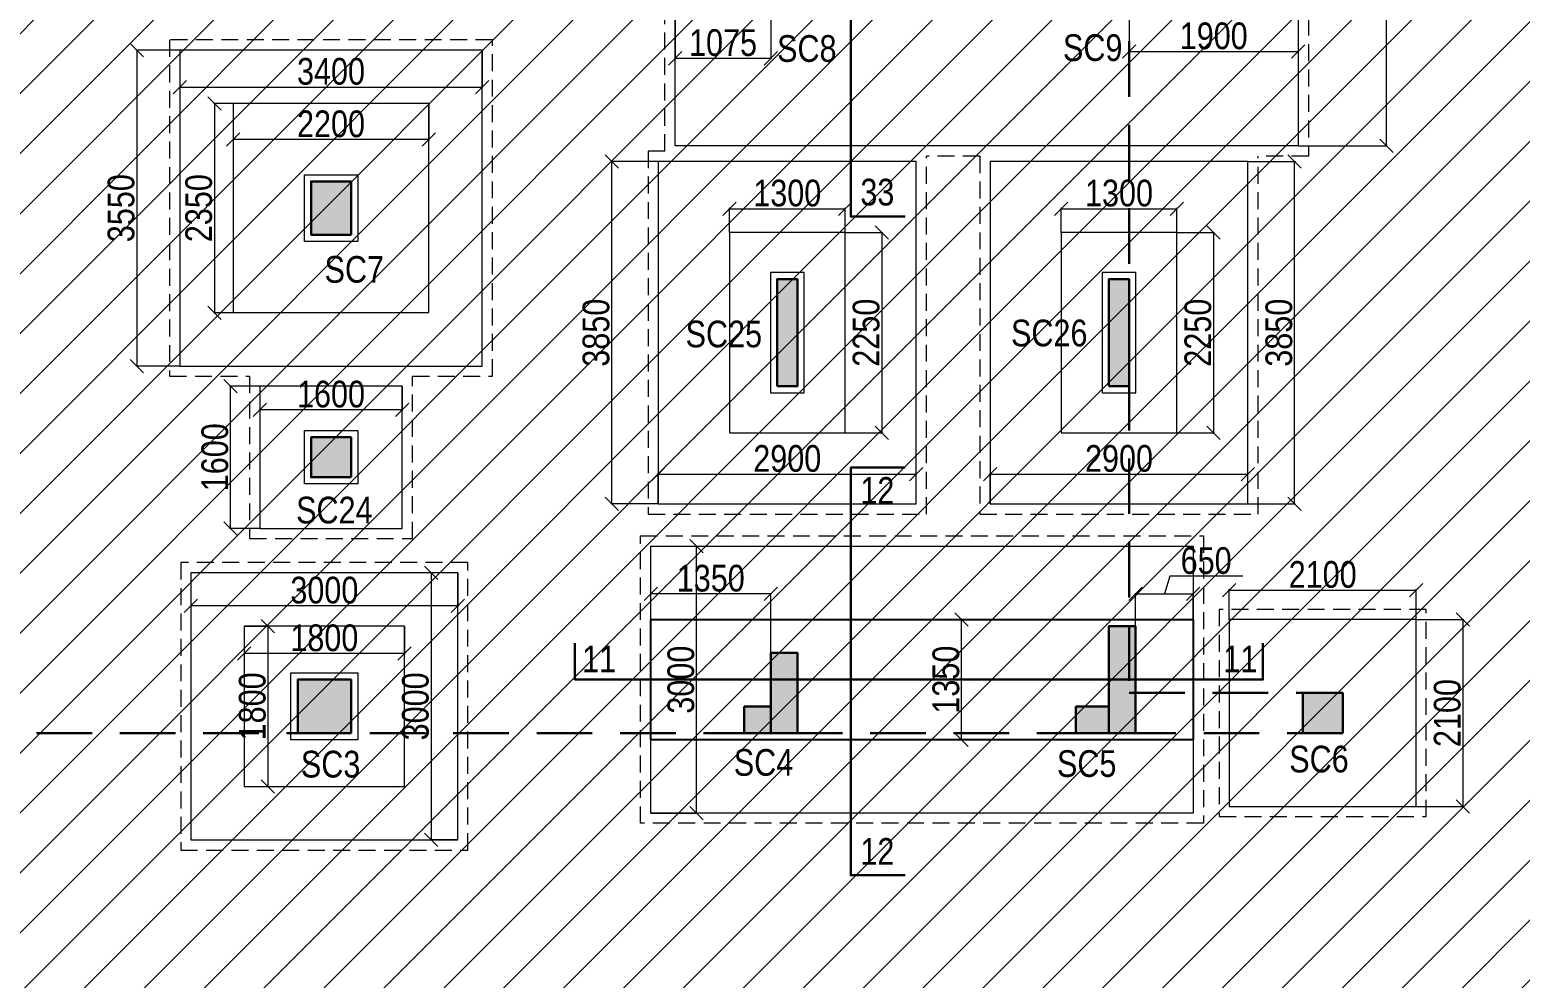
# Model space of a CAD drawing. Header units: millimetres. Extents: x 1112055 to 3390982, y -148532 to 766891.
# Drawn here: x 2767895 to 2784653, y 287762 to 298422 of the extents above; entities that cross this region are included whole.
import ezdxf

# ---------------------------------------------------------------- set-up
doc = ezdxf.new("R2010")
doc.units = ezdxf.units.MM
doc.header["$PDMODE"] = 35
doc.header["$PDSIZE"] = -25
doc.linetypes.add('DASHED2', pattern=[0.375, 0.25, -0.125])
doc.linetypes.add('Hidden', pattern=[9.525, 6.35, -3.175])
for name, color, linetype, lineweight in [('B COL. NO.', 3, 'Continuous', 20), ('B FINAL COLUMN', 1, 'Continuous', 30), ('B FOOTING', 49, 'Continuous', 20), ('B FOOTING DIM', 234, 'Continuous', 9), ('B P.C.C', 251, 'Continuous', 0), ('EXCAVATION LINE', 236, 'Continuous', 30)]:
    doc.layers.add(name, color=color, linetype=linetype, lineweight=lineweight)
doc.layers.add('B Pedestal', color=7, linetype='Continuous', lineweight=9, true_color=0x5c8948)
doc.layers.add('B-COL HT', color=7, linetype='Continuous', lineweight=0, true_color=0x4e4f45)
doc.styles.add('SWINC', font='swissc.ttf')
doc.dimstyles.new('BHOOMI', dxfattribs={"dimtxt": 230, "dimasz": 150, "dimexe": 10, "dimexo": 0, "dimgap": 25, "dimtad": 1, "dimdec": 0, "dimzin": 0, "dimdsep": 46, "dimtxsty": 'SWINC', "dimblk": 'OBLIQUE', "dimcen": 0.09, "dimclrd": 250, "dimclre": 250, "dimclrt": 256, "dimaunit": 1, "dimadec": 3, "dimazin": 0, "dimtfac": 1, "dimtdec": 0, "dimtofl": 0, "dimtmove": 1, "dimatfit": 3, "dimfxl": 100, "dimtolj": 1, "dimtzin": 0, "dimlwd": 9, "dimlwe": 5, "dimarcsym": 0})

# ---------------------------------------------------------------- blocks, each defined once
blk = doc.blocks.new('_Oblique')
at = {"color": 0, "linetype": 'ByBlock', "lineweight": -2}
blk.add_line((-0.5, -0.5), (0.5, 0.5), dxfattribs=at)
blk = doc.blocks.new('*D4148')
at = {"layer": 'B FOOTING DIM', "color": 250, "lineweight": 5, "ltscale": 0.5, "transparency": 16777216}
for p, q in [((2769707, 292317), (2769707, 291937)), ((2772707, 292317), (2772707, 291937)), ((2772707, 291947), (2769707, 291947))]:
    blk.add_line(p, q, dxfattribs=at)
at = {"layer": 'Defpoints', "color": 0, "transparency": 16777216}
for p in [(2769707, 292317), (2772707, 292317), (2769707, 291947)]:
    blk.add_point(p, dxfattribs=at)
at = {"layer": 'B FOOTING DIM', "color": 250, "lineweight": 5, "transparency": 16777216, "xscale": 150, "yscale": 150, "zscale": 150, "rotation": 180}
blk.add_blockref('_Oblique', (2769707, 291947), dxfattribs=at)
at = {"layer": 'B FOOTING DIM', "color": 250, "lineweight": 5, "transparency": 16777216, "xscale": 150, "yscale": 150, "zscale": 150}
blk.add_blockref('_Oblique', (2772707, 291947), dxfattribs=at)
at = {"layer": 'B FOOTING DIM', "transparency": 16777216, "insert": (2771207, 292122), "char_height": 300, "attachment_point": 5, "style": 'SWINC'}
blk.add_mtext('\\A1;3000', dxfattribs=at)
blk = doc.blocks.new('*D4149')
at = {"layer": 'B FOOTING DIM', "color": 250, "lineweight": 5, "ltscale": 0.5, "transparency": 16777216}
for p, q in [((2772707, 292317), (2772397, 292317)), ((2772407, 292317), (2772407, 289317)), ((2772707, 289317), (2772397, 289317))]:
    blk.add_line(p, q, dxfattribs=at)
at = {"layer": 'Defpoints', "color": 0, "transparency": 16777216}
for p in [(2772707, 292317), (2772407, 289317), (2772707, 289317)]:
    blk.add_point(p, dxfattribs=at)
at = {"layer": 'B FOOTING DIM', "color": 250, "lineweight": 5, "transparency": 16777216, "xscale": 150, "yscale": 150, "zscale": 150}
for p, rotation in [((2772407, 292317), 90), ((2772407, 289317), 270)]:
    blk.add_blockref('_Oblique', p, dxfattribs=dict(at, rotation=rotation))
at = {"layer": 'B FOOTING DIM', "transparency": 16777216, "insert": (2772232, 290817), "char_height": 300, "attachment_point": 5, "rotation": 90, "style": 'SWINC'}
blk.add_mtext('\\A1;3000', dxfattribs=at)
blk = doc.blocks.new('*D4150')
at = {"layer": 'B FOOTING DIM', "color": 250, "lineweight": 5, "ltscale": 0.5, "transparency": 16777216}
for p, q in [((2770307, 291717), (2770307, 291401)), ((2772107, 291717), (2772107, 291401)), ((2772107, 291411), (2770307, 291411))]:
    blk.add_line(p, q, dxfattribs=at)
at = {"layer": 'Defpoints', "color": 0, "transparency": 16777216}
for p in [(2770307, 291717), (2772107, 291717), (2770307, 291411)]:
    blk.add_point(p, dxfattribs=at)
at = {"layer": 'B FOOTING DIM', "color": 250, "lineweight": 5, "transparency": 16777216, "xscale": 150, "yscale": 150, "zscale": 150, "rotation": 180}
blk.add_blockref('_Oblique', (2770307, 291411), dxfattribs=at)
at = {"layer": 'B FOOTING DIM', "color": 250, "lineweight": 5, "transparency": 16777216, "xscale": 150, "yscale": 150, "zscale": 150}
blk.add_blockref('_Oblique', (2772107, 291411), dxfattribs=at)
at = {"layer": 'B FOOTING DIM', "transparency": 16777216, "insert": (2771207, 291586), "char_height": 300, "attachment_point": 5, "style": 'SWINC'}
blk.add_mtext('\\A1;1800', dxfattribs=at)
blk = doc.blocks.new('*D4151')
at = {"layer": 'B FOOTING DIM', "color": 250, "lineweight": 5, "ltscale": 0.5, "transparency": 16777216}
for p, q in [((2770307, 291717), (2770583, 291717)), ((2770573, 291717), (2770573, 289917)), ((2770307, 289917), (2770583, 289917))]:
    blk.add_line(p, q, dxfattribs=at)
at = {"layer": 'Defpoints', "color": 0, "transparency": 16777216}
for p in [(2770307, 291717), (2770307, 289917), (2770573, 289917)]:
    blk.add_point(p, dxfattribs=at)
at = {"layer": 'B FOOTING DIM', "color": 250, "lineweight": 5, "transparency": 16777216, "xscale": 150, "yscale": 150, "zscale": 150}
for p, rotation in [((2770573, 291717), 90), ((2770573, 289917), 270)]:
    blk.add_blockref('_Oblique', p, dxfattribs=dict(at, rotation=rotation))
at = {"layer": 'B FOOTING DIM', "transparency": 16777216, "insert": (2770398, 290817), "char_height": 300, "attachment_point": 5, "rotation": 90, "style": 'SWINC'}
blk.add_mtext('\\A1;1800', dxfattribs=at)
blk = doc.blocks.new('*D4178')
at = {"layer": 'B FOOTING DIM', "color": 250, "lineweight": 5, "ltscale": 0.5, "transparency": 16777216}
for p, q in [((2769582, 298192), (2769582, 297768)), ((2772982, 298192), (2772982, 297768)), ((2769582, 297778), (2772982, 297778))]:
    blk.add_line(p, q, dxfattribs=at)
at = {"layer": 'Defpoints', "color": 0, "transparency": 16777216}
for p in [(2769582, 298192), (2772982, 298192), (2772982, 297778)]:
    blk.add_point(p, dxfattribs=at)
at = {"layer": 'B FOOTING DIM', "color": 250, "lineweight": 5, "transparency": 16777216, "xscale": 150, "yscale": 150, "zscale": 150, "rotation": 180}
blk.add_blockref('_Oblique', (2769582, 297778), dxfattribs=at)
at = {"layer": 'B FOOTING DIM', "color": 250, "lineweight": 5, "transparency": 16777216, "xscale": 150, "yscale": 150, "zscale": 150}
blk.add_blockref('_Oblique', (2772982, 297778), dxfattribs=at)
at = {"layer": 'B FOOTING DIM', "transparency": 16777216, "insert": (2771282, 297953), "char_height": 300, "attachment_point": 5, "style": 'SWINC'}
blk.add_mtext('\\A1;3400', dxfattribs=at)
blk = doc.blocks.new('*D4179')
at = {"layer": 'B FOOTING DIM', "color": 250, "lineweight": 5, "ltscale": 0.5, "transparency": 16777216}
for p, q in [((2770182, 297592), (2770182, 297178)), ((2772382, 297592), (2772382, 297178)), ((2772382, 297188), (2770182, 297188))]:
    blk.add_line(p, q, dxfattribs=at)
at = {"layer": 'Defpoints', "color": 0, "transparency": 16777216}
for p in [(2770182, 297592), (2772382, 297592), (2770182, 297188)]:
    blk.add_point(p, dxfattribs=at)
at = {"layer": 'B FOOTING DIM', "color": 250, "lineweight": 5, "transparency": 16777216, "xscale": 150, "yscale": 150, "zscale": 150, "rotation": 180}
blk.add_blockref('_Oblique', (2770182, 297188), dxfattribs=at)
at = {"layer": 'B FOOTING DIM', "color": 250, "lineweight": 5, "transparency": 16777216, "xscale": 150, "yscale": 150, "zscale": 150}
blk.add_blockref('_Oblique', (2772382, 297188), dxfattribs=at)
at = {"layer": 'B FOOTING DIM', "transparency": 16777216, "insert": (2771282, 297363), "char_height": 300, "attachment_point": 5, "style": 'SWINC'}
blk.add_mtext('\\A1;2200', dxfattribs=at)
blk = doc.blocks.new('*D4180')
at = {"layer": 'B FOOTING DIM', "color": 250, "lineweight": 5, "ltscale": 0.5, "transparency": 16777216}
for p, q in [((2769582, 298192), (2769088, 298192)), ((2769098, 298192), (2769098, 294642)), ((2769582, 294642), (2769088, 294642))]:
    blk.add_line(p, q, dxfattribs=at)
at = {"layer": 'Defpoints', "color": 0, "transparency": 16777216}
for p in [(2769582, 298192), (2769098, 294642), (2769582, 294642)]:
    blk.add_point(p, dxfattribs=at)
at = {"layer": 'B FOOTING DIM', "color": 250, "lineweight": 5, "transparency": 16777216, "xscale": 150, "yscale": 150, "zscale": 150}
for p, rotation in [((2769098, 298192), 90), ((2769098, 294642), 270)]:
    blk.add_blockref('_Oblique', p, dxfattribs=dict(at, rotation=rotation))
at = {"layer": 'B FOOTING DIM', "transparency": 16777216, "insert": (2768923, 296417), "char_height": 300, "attachment_point": 5, "rotation": 90, "style": 'SWINC'}
blk.add_mtext('\\A1;3550', dxfattribs=at)
blk = doc.blocks.new('*D4181')
at = {"layer": 'B FOOTING DIM', "color": 250, "lineweight": 5, "ltscale": 0.5, "transparency": 16777216}
for p, q in [((2770182, 297592), (2769961, 297592)), ((2769971, 297592), (2769971, 295242)), ((2770182, 295242), (2769961, 295242))]:
    blk.add_line(p, q, dxfattribs=at)
at = {"layer": 'Defpoints', "color": 0, "transparency": 16777216}
for p in [(2770182, 297592), (2769971, 295242), (2770182, 295242)]:
    blk.add_point(p, dxfattribs=at)
at = {"layer": 'B FOOTING DIM', "color": 250, "lineweight": 5, "transparency": 16777216, "xscale": 150, "yscale": 150, "zscale": 150}
for p, rotation in [((2769971, 297592), 90), ((2769971, 295242), 270)]:
    blk.add_blockref('_Oblique', p, dxfattribs=dict(at, rotation=rotation))
at = {"layer": 'B FOOTING DIM', "transparency": 16777216, "insert": (2769796, 296417), "char_height": 300, "attachment_point": 5, "rotation": 90, "style": 'SWINC'}
blk.add_mtext('\\A1;2350', dxfattribs=at)
blk = doc.blocks.new('*D4198')
at = {"layer": 'B FOOTING DIM', "color": 250, "lineweight": 5, "ltscale": 0.5, "transparency": 16777216}
for p, q in [((2778501, 291792), (2778362, 291792)), ((2778372, 290442), (2778372, 291792)), ((2778501, 290442), (2778362, 290442))]:
    blk.add_line(p, q, dxfattribs=at)
at = {"layer": 'Defpoints', "color": 0, "transparency": 16777216}
for p in [(2778372, 291792), (2778501, 291792), (2778501, 290442)]:
    blk.add_point(p, dxfattribs=at)
at = {"layer": 'B FOOTING DIM', "color": 250, "lineweight": 5, "transparency": 16777216, "xscale": 150, "yscale": 150, "zscale": 150}
for p, rotation in [((2778372, 291792), 90), ((2778372, 290442), 270)]:
    blk.add_blockref('_Oblique', p, dxfattribs=dict(at, rotation=rotation))
at = {"layer": 'B FOOTING DIM', "transparency": 16777216, "insert": (2778197, 291117), "char_height": 300, "attachment_point": 5, "rotation": 90, "style": 'SWINC'}
blk.add_mtext('\\A1;1350', dxfattribs=at)
blk = doc.blocks.new('*D4199')
at = {"layer": 'B FOOTING DIM', "color": 250, "lineweight": 5, "ltscale": 0.5, "transparency": 16777216}
for p, q in [((2774877, 292617), (2775402, 292617)), ((2775392, 289617), (2775392, 292617)), ((2774877, 289617), (2775402, 289617))]:
    blk.add_line(p, q, dxfattribs=at)
at = {"layer": 'Defpoints', "color": 0, "transparency": 16777216}
for p in [(2774877, 292617), (2775392, 292617), (2774877, 289617)]:
    blk.add_point(p, dxfattribs=at)
at = {"layer": 'B FOOTING DIM', "color": 250, "lineweight": 5, "transparency": 16777216, "xscale": 150, "yscale": 150, "zscale": 150}
for p, rotation in [((2775392, 292617), 90), ((2775392, 289617), 270)]:
    blk.add_blockref('_Oblique', p, dxfattribs=dict(at, rotation=rotation))
at = {"layer": 'B FOOTING DIM', "transparency": 16777216, "insert": (2775217, 291117), "char_height": 300, "attachment_point": 5, "rotation": 90, "style": 'SWINC'}
blk.add_mtext('\\A1;3000', dxfattribs=at)
blk = doc.blocks.new('*D4200')
at = {"layer": 'B FOOTING DIM', "color": 250, "lineweight": 5, "ltscale": 0.5, "transparency": 16777216}
for p, q in [((2774877, 291417), (2774877, 292091)), ((2776227, 292081), (2774877, 292081)), ((2776227, 291417), (2776227, 292091))]:
    blk.add_line(p, q, dxfattribs=at)
at = {"layer": 'Defpoints', "color": 0, "transparency": 16777216}
for p in [(2774877, 292081), (2774877, 291417), (2776227, 291417)]:
    blk.add_point(p, dxfattribs=at)
at = {"layer": 'B FOOTING DIM', "color": 250, "lineweight": 5, "transparency": 16777216, "xscale": 150, "yscale": 150, "zscale": 150, "rotation": 180}
blk.add_blockref('_Oblique', (2774877, 292081), dxfattribs=at)
at = {"layer": 'B FOOTING DIM', "color": 250, "lineweight": 5, "transparency": 16777216, "xscale": 150, "yscale": 150, "zscale": 150}
blk.add_blockref('_Oblique', (2776227, 292081), dxfattribs=at)
at = {"layer": 'B FOOTING DIM', "transparency": 16777216, "insert": (2775552, 292256), "char_height": 300, "attachment_point": 5, "style": 'SWINC'}
blk.add_mtext('\\A1;1350', dxfattribs=at)
blk = doc.blocks.new('*D4201')
at = {"layer": 'B FOOTING DIM', "color": 250, "lineweight": 5, "ltscale": 0.5, "transparency": 16777216}
for p, q in [((2780712, 292279), (2780652, 292081)), ((2781533, 292279), (2780712, 292279)), ((2780327, 291717), (2780327, 292091)), ((2780327, 292081), (2780977, 292081)), ((2780977, 291717), (2780977, 292091))]:
    blk.add_line(p, q, dxfattribs=at)
at = {"layer": 'Defpoints', "color": 0, "transparency": 16777216}
for p in [(2780977, 292081), (2780327, 291717), (2780977, 291717)]:
    blk.add_point(p, dxfattribs=at)
at = {"layer": 'B FOOTING DIM', "color": 250, "lineweight": 5, "transparency": 16777216, "xscale": 150, "yscale": 150, "zscale": 150, "rotation": 180}
blk.add_blockref('_Oblique', (2780327, 292081), dxfattribs=at)
at = {"layer": 'B FOOTING DIM', "color": 250, "lineweight": 5, "transparency": 16777216, "xscale": 150, "yscale": 150, "zscale": 150}
blk.add_blockref('_Oblique', (2780977, 292081), dxfattribs=at)
at = {"layer": 'B FOOTING DIM', "transparency": 16777216, "insert": (2781122, 292454), "char_height": 300, "attachment_point": 5, "style": 'SWINC'}
blk.add_mtext('\\A1;650', dxfattribs=at)
blk = doc.blocks.new('*D4202')
at = {"layer": 'B FOOTING DIM', "color": 250, "lineweight": 5, "ltscale": 0.5, "transparency": 16777216}
for p, q in [((2781382, 291792), (2781382, 292133)), ((2781382, 292123), (2783482, 292123)), ((2783482, 291792), (2783482, 292133))]:
    blk.add_line(p, q, dxfattribs=at)
at = {"layer": 'Defpoints', "color": 0, "transparency": 16777216}
for p in [(2783482, 292123), (2781382, 291792), (2783482, 291792)]:
    blk.add_point(p, dxfattribs=at)
at = {"layer": 'B FOOTING DIM', "color": 250, "lineweight": 5, "transparency": 16777216, "xscale": 150, "yscale": 150, "zscale": 150, "rotation": 180}
blk.add_blockref('_Oblique', (2781382, 292123), dxfattribs=at)
at = {"layer": 'B FOOTING DIM', "color": 250, "lineweight": 5, "transparency": 16777216, "xscale": 150, "yscale": 150, "zscale": 150}
blk.add_blockref('_Oblique', (2783482, 292123), dxfattribs=at)
at = {"layer": 'B FOOTING DIM', "transparency": 16777216, "insert": (2782432, 292298), "char_height": 300, "attachment_point": 5, "style": 'SWINC'}
blk.add_mtext('\\A1;2100', dxfattribs=at)
blk = doc.blocks.new('*D4203')
at = {"layer": 'B FOOTING DIM', "color": 250, "lineweight": 5, "ltscale": 0.5, "transparency": 16777216}
for p, q in [((2783482, 291792), (2784019, 291792)), ((2784009, 291792), (2784009, 289692)), ((2783482, 289692), (2784019, 289692))]:
    blk.add_line(p, q, dxfattribs=at)
at = {"layer": 'Defpoints', "color": 0, "transparency": 16777216}
for p in [(2783482, 291792), (2783482, 289692), (2784009, 289692)]:
    blk.add_point(p, dxfattribs=at)
at = {"layer": 'B FOOTING DIM', "color": 250, "lineweight": 5, "transparency": 16777216, "xscale": 150, "yscale": 150, "zscale": 150}
for p, rotation in [((2784009, 291792), 90), ((2784009, 289692), 270)]:
    blk.add_blockref('_Oblique', p, dxfattribs=dict(at, rotation=rotation))
at = {"layer": 'B FOOTING DIM', "transparency": 16777216, "insert": (2783834, 290742), "char_height": 300, "attachment_point": 5, "rotation": 90, "style": 'SWINC'}
blk.add_mtext('\\A1;2100', dxfattribs=at)
blk = doc.blocks.new('*D4288')
at = {"layer": 'B FOOTING DIM', "color": 250, "lineweight": 5, "ltscale": 0.5, "transparency": 16777216}
for p, q in [((2782157, 300717), (2783158, 300717)), ((2783148, 297117), (2783148, 300717)), ((2782157, 297117), (2783158, 297117))]:
    blk.add_line(p, q, dxfattribs=at)
at = {"layer": 'Defpoints', "color": 0, "transparency": 16777216}
for p in [(2782157, 300717), (2783148, 300717), (2782157, 297117)]:
    blk.add_point(p, dxfattribs=at)
at = {"layer": 'B FOOTING DIM', "color": 250, "lineweight": 5, "transparency": 16777216, "xscale": 150, "yscale": 150, "zscale": 150}
for p, rotation in [((2783148, 300717), 90), ((2783148, 297117), 270)]:
    blk.add_blockref('_Oblique', p, dxfattribs=dict(at, rotation=rotation))
at = {"layer": 'B FOOTING DIM', "transparency": 16777216, "insert": (2782973, 298917), "char_height": 300, "attachment_point": 5, "rotation": 90, "style": 'SWINC'}
blk.add_mtext('\\A1;3600', dxfattribs=at)
blk = doc.blocks.new('*D4289')
at = {"layer": 'B FOOTING DIM', "color": 250, "lineweight": 5, "ltscale": 0.5, "transparency": 16777216}
for p, q in [((2780257, 298542), (2780257, 298167)), ((2782157, 298542), (2782157, 298167)), ((2780257, 298177), (2782157, 298177))]:
    blk.add_line(p, q, dxfattribs=at)
at = {"layer": 'Defpoints', "color": 0, "transparency": 16777216}
for p in [(2780257, 298542), (2782157, 298542), (2782157, 298177)]:
    blk.add_point(p, dxfattribs=at)
at = {"layer": 'B FOOTING DIM', "color": 250, "lineweight": 5, "transparency": 16777216, "xscale": 150, "yscale": 150, "zscale": 150, "rotation": 180}
blk.add_blockref('_Oblique', (2780257, 298177), dxfattribs=at)
at = {"layer": 'B FOOTING DIM', "color": 250, "lineweight": 5, "transparency": 16777216, "xscale": 150, "yscale": 150, "zscale": 150}
blk.add_blockref('_Oblique', (2782157, 298177), dxfattribs=at)
at = {"layer": 'B FOOTING DIM', "transparency": 16777216, "insert": (2781207, 298352), "char_height": 300, "attachment_point": 5, "style": 'SWINC'}
blk.add_mtext('\\A1;1900', dxfattribs=at)
blk = doc.blocks.new('*D4290')
at = {"layer": 'B FOOTING DIM', "color": 250, "lineweight": 5, "ltscale": 0.5, "transparency": 16777216}
for p, q in [((2776227, 298617), (2776227, 298091)), ((2775152, 298542), (2775152, 298091)), ((2776227, 298101), (2775152, 298101))]:
    blk.add_line(p, q, dxfattribs=at)
at = {"layer": 'Defpoints', "color": 0, "transparency": 16777216}
for p in [(2776227, 298617), (2775152, 298542), (2775152, 298101)]:
    blk.add_point(p, dxfattribs=at)
at = {"layer": 'B FOOTING DIM', "color": 250, "lineweight": 5, "transparency": 16777216, "xscale": 150, "yscale": 150, "zscale": 150, "rotation": 180}
blk.add_blockref('_Oblique', (2775152, 298101), dxfattribs=at)
at = {"layer": 'B FOOTING DIM', "color": 250, "lineweight": 5, "transparency": 16777216, "xscale": 150, "yscale": 150, "zscale": 150}
blk.add_blockref('_Oblique', (2776227, 298101), dxfattribs=at)
at = {"layer": 'B FOOTING DIM', "transparency": 16777216, "insert": (2775690, 298276), "char_height": 300, "attachment_point": 5, "style": 'SWINC'}
blk.add_mtext('\\A1;1075', dxfattribs=at)
blk = doc.blocks.new('*D4291')
at = {"layer": 'B FOOTING DIM', "color": 250, "lineweight": 5, "ltscale": 0.5, "transparency": 16777216}
for p, q in [((2770482, 294417), (2770142, 294417)), ((2770152, 292817), (2770152, 294417)), ((2770482, 292817), (2770142, 292817))]:
    blk.add_line(p, q, dxfattribs=at)
at = {"layer": 'Defpoints', "color": 0, "transparency": 16777216}
for p in [(2770152, 294417), (2770482, 294417), (2770482, 292817)]:
    blk.add_point(p, dxfattribs=at)
at = {"layer": 'B FOOTING DIM', "color": 250, "lineweight": 5, "transparency": 16777216, "xscale": 150, "yscale": 150, "zscale": 150}
for p, rotation in [((2770152, 294417), 90), ((2770152, 292817), 270)]:
    blk.add_blockref('_Oblique', p, dxfattribs=dict(at, rotation=rotation))
at = {"layer": 'B FOOTING DIM', "transparency": 16777216, "insert": (2769977, 293617), "char_height": 300, "attachment_point": 5, "rotation": 90, "style": 'SWINC'}
blk.add_mtext('\\A1;1600', dxfattribs=at)
blk = doc.blocks.new('*D4292')
at = {"layer": 'B FOOTING DIM', "color": 250, "lineweight": 5, "ltscale": 0.5, "transparency": 16777216}
for p, q in [((2770482, 294417), (2770482, 294140)), ((2772082, 294417), (2772082, 294140)), ((2772082, 294150), (2770482, 294150))]:
    blk.add_line(p, q, dxfattribs=at)
at = {"layer": 'Defpoints', "color": 0, "transparency": 16777216}
for p in [(2770482, 294417), (2772082, 294417), (2770482, 294150)]:
    blk.add_point(p, dxfattribs=at)
at = {"layer": 'B FOOTING DIM', "color": 250, "lineweight": 5, "transparency": 16777216, "xscale": 150, "yscale": 150, "zscale": 150, "rotation": 180}
blk.add_blockref('_Oblique', (2770482, 294150), dxfattribs=at)
at = {"layer": 'B FOOTING DIM', "color": 250, "lineweight": 5, "transparency": 16777216, "xscale": 150, "yscale": 150, "zscale": 150}
blk.add_blockref('_Oblique', (2772082, 294150), dxfattribs=at)
at = {"layer": 'B FOOTING DIM', "transparency": 16777216, "insert": (2771282, 294325), "char_height": 300, "attachment_point": 5, "style": 'SWINC'}
blk.add_mtext('\\A1;1600', dxfattribs=at)
blk = doc.blocks.new('*D4295')
at = {"layer": 'B FOOTING DIM', "color": 250, "lineweight": 5, "ltscale": 0.5, "transparency": 16777216}
for p, q in [((2774962, 296942), (2774428, 296942)), ((2774438, 293092), (2774438, 296942)), ((2774962, 293092), (2774428, 293092))]:
    blk.add_line(p, q, dxfattribs=at)
at = {"layer": 'Defpoints', "color": 0, "transparency": 16777216}
for p in [(2774438, 296942), (2774962, 296942), (2774962, 293092)]:
    blk.add_point(p, dxfattribs=at)
at = {"layer": 'B FOOTING DIM', "color": 250, "lineweight": 5, "transparency": 16777216, "xscale": 150, "yscale": 150, "zscale": 150}
for p, rotation in [((2774438, 296942), 90), ((2774438, 293092), 270)]:
    blk.add_blockref('_Oblique', p, dxfattribs=dict(at, rotation=rotation))
at = {"layer": 'B FOOTING DIM', "transparency": 16777216, "insert": (2774263, 295017), "char_height": 300, "attachment_point": 5, "rotation": 90, "style": 'SWINC'}
blk.add_mtext('\\A1;3850', dxfattribs=at)
blk = doc.blocks.new('*D4296')
at = {"layer": 'B FOOTING DIM', "color": 250, "lineweight": 5, "ltscale": 0.5, "transparency": 16777216}
for p, q in [((2774962, 293092), (2774962, 293437)), ((2774962, 293427), (2777862, 293427)), ((2777862, 293092), (2777862, 293437))]:
    blk.add_line(p, q, dxfattribs=at)
at = {"layer": 'Defpoints', "color": 0, "transparency": 16777216}
for p in [(2777862, 293427), (2774962, 293092), (2777862, 293092)]:
    blk.add_point(p, dxfattribs=at)
at = {"layer": 'B FOOTING DIM', "color": 250, "lineweight": 5, "transparency": 16777216, "xscale": 150, "yscale": 150, "zscale": 150, "rotation": 180}
blk.add_blockref('_Oblique', (2774962, 293427), dxfattribs=at)
at = {"layer": 'B FOOTING DIM', "color": 250, "lineweight": 5, "transparency": 16777216, "xscale": 150, "yscale": 150, "zscale": 150}
blk.add_blockref('_Oblique', (2777862, 293427), dxfattribs=at)
at = {"layer": 'B FOOTING DIM', "transparency": 16777216, "insert": (2776412, 293602), "char_height": 300, "attachment_point": 5, "style": 'SWINC'}
blk.add_mtext('\\A1;2900', dxfattribs=at)
blk = doc.blocks.new('*D4297')
at = {"layer": 'B FOOTING DIM', "color": 250, "lineweight": 5, "ltscale": 0.5, "transparency": 16777216}
for p, q in [((2781592, 296942), (2782126, 296942)), ((2782116, 293092), (2782116, 296942)), ((2781592, 293092), (2782126, 293092))]:
    blk.add_line(p, q, dxfattribs=at)
at = {"layer": 'Defpoints', "color": 0, "transparency": 16777216}
for p in [(2781592, 296942), (2782116, 296942), (2781592, 293092)]:
    blk.add_point(p, dxfattribs=at)
at = {"layer": 'B FOOTING DIM', "color": 250, "lineweight": 5, "transparency": 16777216, "xscale": 150, "yscale": 150, "zscale": 150}
for p, rotation in [((2782116, 296942), 90), ((2782116, 293092), 270)]:
    blk.add_blockref('_Oblique', p, dxfattribs=dict(at, rotation=rotation))
at = {"layer": 'B FOOTING DIM', "transparency": 16777216, "insert": (2781941, 295017), "char_height": 300, "attachment_point": 5, "rotation": 90, "style": 'SWINC'}
blk.add_mtext('\\A1;3850', dxfattribs=at)
blk = doc.blocks.new('*D4298')
at = {"layer": 'B FOOTING DIM', "color": 250, "lineweight": 5, "ltscale": 0.5, "transparency": 16777216}
for p, q in [((2778692, 293092), (2778692, 293437)), ((2778692, 293427), (2781592, 293427)), ((2781592, 293092), (2781592, 293437))]:
    blk.add_line(p, q, dxfattribs=at)
at = {"layer": 'Defpoints', "color": 0, "transparency": 16777216}
for p in [(2781592, 293427), (2778692, 293092), (2781592, 293092)]:
    blk.add_point(p, dxfattribs=at)
at = {"layer": 'B FOOTING DIM', "color": 250, "lineweight": 5, "transparency": 16777216, "xscale": 150, "yscale": 150, "zscale": 150, "rotation": 180}
blk.add_blockref('_Oblique', (2778692, 293427), dxfattribs=at)
at = {"layer": 'B FOOTING DIM', "color": 250, "lineweight": 5, "transparency": 16777216, "xscale": 150, "yscale": 150, "zscale": 150}
blk.add_blockref('_Oblique', (2781592, 293427), dxfattribs=at)
at = {"layer": 'B FOOTING DIM', "transparency": 16777216, "insert": (2780142, 293602), "char_height": 300, "attachment_point": 5, "style": 'SWINC'}
blk.add_mtext('\\A1;2900', dxfattribs=at)
blk = doc.blocks.new('*D4317')
at = {"layer": 'B FOOTING DIM', "color": 250, "lineweight": 5, "ltscale": 0.5, "transparency": 16777216}
for p, q in [((2775762, 296142), (2775762, 296420)), ((2775762, 296410), (2777062, 296410)), ((2777062, 296142), (2777062, 296420))]:
    blk.add_line(p, q, dxfattribs=at)
at = {"layer": 'Defpoints', "color": 0, "transparency": 16777216}
for p in [(2777062, 296410), (2775762, 296142), (2777062, 296142)]:
    blk.add_point(p, dxfattribs=at)
at = {"layer": 'B FOOTING DIM', "color": 250, "lineweight": 5, "transparency": 16777216, "xscale": 150, "yscale": 150, "zscale": 150, "rotation": 180}
blk.add_blockref('_Oblique', (2775762, 296410), dxfattribs=at)
at = {"layer": 'B FOOTING DIM', "color": 250, "lineweight": 5, "transparency": 16777216, "xscale": 150, "yscale": 150, "zscale": 150}
blk.add_blockref('_Oblique', (2777062, 296410), dxfattribs=at)
at = {"layer": 'B FOOTING DIM', "transparency": 16777216, "insert": (2776412, 296585), "char_height": 300, "attachment_point": 5, "style": 'SWINC'}
blk.add_mtext('\\A1;1300', dxfattribs=at)
blk = doc.blocks.new('*D4318')
at = {"layer": 'B FOOTING DIM', "color": 250, "lineweight": 5, "ltscale": 0.5, "transparency": 16777216}
for p, q in [((2777062, 296142), (2777485, 296142)), ((2777475, 296142), (2777475, 293892)), ((2777062, 293892), (2777485, 293892))]:
    blk.add_line(p, q, dxfattribs=at)
at = {"layer": 'Defpoints', "color": 0, "transparency": 16777216}
for p in [(2777062, 296142), (2777062, 293892), (2777475, 293892)]:
    blk.add_point(p, dxfattribs=at)
at = {"layer": 'B FOOTING DIM', "color": 250, "lineweight": 5, "transparency": 16777216, "xscale": 150, "yscale": 150, "zscale": 150}
for p, rotation in [((2777475, 296142), 90), ((2777475, 293892), 270)]:
    blk.add_blockref('_Oblique', p, dxfattribs=dict(at, rotation=rotation))
at = {"layer": 'B FOOTING DIM', "transparency": 16777216, "insert": (2777300, 295017), "char_height": 300, "attachment_point": 5, "rotation": 90, "style": 'SWINC'}
blk.add_mtext('\\A1;2250', dxfattribs=at)
blk = doc.blocks.new('*D4319')
at = {"layer": 'B FOOTING DIM', "color": 250, "lineweight": 5, "ltscale": 0.5, "transparency": 16777216}
for p, q in [((2779492, 296142), (2779492, 296420)), ((2779492, 296410), (2780792, 296410)), ((2780792, 296142), (2780792, 296420))]:
    blk.add_line(p, q, dxfattribs=at)
at = {"layer": 'Defpoints', "color": 0, "transparency": 16777216}
for p in [(2780792, 296410), (2779492, 296142), (2780792, 296142)]:
    blk.add_point(p, dxfattribs=at)
at = {"layer": 'B FOOTING DIM', "color": 250, "lineweight": 5, "transparency": 16777216, "xscale": 150, "yscale": 150, "zscale": 150, "rotation": 180}
blk.add_blockref('_Oblique', (2779492, 296410), dxfattribs=at)
at = {"layer": 'B FOOTING DIM', "color": 250, "lineweight": 5, "transparency": 16777216, "xscale": 150, "yscale": 150, "zscale": 150}
blk.add_blockref('_Oblique', (2780792, 296410), dxfattribs=at)
at = {"layer": 'B FOOTING DIM', "transparency": 16777216, "insert": (2780142, 296585), "char_height": 300, "attachment_point": 5, "style": 'SWINC'}
blk.add_mtext('\\A1;1300', dxfattribs=at)
blk = doc.blocks.new('*D4320')
at = {"layer": 'B FOOTING DIM', "color": 250, "lineweight": 5, "ltscale": 0.5, "transparency": 16777216}
for p, q in [((2780792, 296142), (2781215, 296142)), ((2781205, 296142), (2781205, 293892)), ((2780792, 293892), (2781215, 293892))]:
    blk.add_line(p, q, dxfattribs=at)
at = {"layer": 'Defpoints', "color": 0, "transparency": 16777216}
for p in [(2780792, 296142), (2780792, 293892), (2781205, 293892)]:
    blk.add_point(p, dxfattribs=at)
at = {"layer": 'B FOOTING DIM', "color": 250, "lineweight": 5, "transparency": 16777216, "xscale": 150, "yscale": 150, "zscale": 150}
for p, rotation in [((2781205, 296142), 90), ((2781205, 293892), 270)]:
    blk.add_blockref('_Oblique', p, dxfattribs=dict(at, rotation=rotation))
at = {"layer": 'B FOOTING DIM', "transparency": 16777216, "insert": (2781030, 295017), "char_height": 300, "attachment_point": 5, "rotation": 90, "style": 'SWINC'}
blk.add_mtext('\\A1;2250', dxfattribs=at)

msp = doc.modelspace()

# ---------------------------------------------------------------- hatches: boundary and pattern name
at = {"layer": 'B-COL HT', "lineweight": 0}
h = msp.add_hatch(color=250, dxfattribs=at)
h.dxf.hatch_style = 1
h.paths.add_polyline_path([(2771507.2, 296117.4), (2771057.2, 296117.4), (2771057.2, 296717.4), (2771507.2, 296717.4)])
at = {"layer": 'B-COL HT'}
h = msp.add_hatch(color=250, dxfattribs=at)
h.dxf.hatch_style = 1
h.paths.add_polyline_path([(2776297.2, 294417.4), (2776297.2, 295617.4), (2776527.2, 295617.4), (2776527.2, 294417.4)])
h = msp.add_hatch(color=250, dxfattribs=at)
h.dxf.hatch_style = 1
h.paths.add_polyline_path([(2780027.2, 294417.4), (2780027.2, 295617.4), (2780257.2, 295617.4), (2780257.2, 294417.4)])
at = {"layer": 'B-COL HT', "lineweight": 0}
h = msp.add_hatch(color=250, dxfattribs=at)
h.dxf.hatch_style = 1
h.paths.add_polyline_path([(2771057.3, 293392.4), (2771057.3, 293842.4), (2771507.3, 293842.4), (2771507.3, 293392.4)])
h = msp.add_hatch(color=250, dxfattribs=at)
h.dxf.hatch_style = 1
h.paths.add_polyline_path([(2780327.3, 290517.4), (2780027.3, 290517.4), (2780027.3, 291717.4), (2780327.3, 291717.4)])
h = msp.add_hatch(color=250, dxfattribs=at)
h.dxf.hatch_style = 1
h.paths.add_polyline_path([(2776527.2, 290517.4), (2776227.2, 290517.4), (2776227.2, 291417.4), (2776527.2, 291417.4)])
h = msp.add_hatch(color=250, dxfattribs=at)
h.dxf.hatch_style = 1
h.paths.add_polyline_path([(2771507.2, 290517.4), (2770907.2, 290517.4), (2770907.2, 291117.4), (2771507.2, 291117.4)])
h = msp.add_hatch(color=250, dxfattribs=at)
h.dxf.hatch_style = 1
h.paths.add_polyline_path([(2782657.3, 290517.4), (2782207.3, 290517.4), (2782207.3, 290967.4), (2782657.3, 290967.4)])
at = {"layer": 'B-COL HT'}
h = msp.add_hatch(color=250, dxfattribs=at)
h.dxf.hatch_style = 1
h.paths.add_polyline_path([(2775927.2, 290817.4), (2776227.2, 290817.4), (2776227.2, 290517.4), (2775927.2, 290517.4)])
h = msp.add_hatch(color=250, dxfattribs=at)
h.dxf.hatch_style = 1
h.paths.add_polyline_path([(2779657.3, 290817.4), (2780027.3, 290817.4), (2780027.3, 290517.4), (2779657.3, 290517.4)])
at = {"layer": 'EXCAVATION LINE', "lineweight": 0}
h = msp.add_hatch(dxfattribs=at)
h.set_pattern_fill('ANSI31', color=250, scale=150)
h.set_pattern_definition([(45, (838855.95, -148808.4), (-336.7596, 336.7596), [])])
h.paths.add_polyline_path([(2753042.2, 321417.4), (2753042.2, 256852.4), (2759522.2, 256852.4), (2793592.2, 256852.4), (2793592.2, 269203.9), (2792242.2, 271633.9), (2792242.2, 303783.9), (2793592.2, 303783.9), (2793592.2, 306213.9), (2792242.2, 306213.9), (2792242.2, 321417.4)])

# ---------------------------------------------------------------- linework, layer by layer
at = {"color": 16, "linetype": 'DASHED2', "lineweight": 30, "ltscale": 2500}
msp.add_lwpolyline([(2754657.2, 318917.4), (2780257.3, 318917.4), (2780257.3, 290967.4), (2782657.3, 290967.4), (2782657.3, 290517.4), (2754657.2, 290517.4), (2754657.3, 318917.4)], dxfattribs=at)
at = {"color": 6, "lineweight": 30}
for points in [[(2777736.3, 301626.3), (2777125.3, 301626.3), (2777125.3, 296322.3), (2777736.3, 296322.3)], [(2777736.3, 293500.6), (2777125.3, 293500.6), (2777125.3, 288918.6), (2777736.3, 288918.6)], [(2774023.6, 291526.7), (2774023.6, 291117.4), (2781759.3, 291117.4), (2781759.3, 291526.7)]]:
    msp.add_lwpolyline(points, dxfattribs=at)
at = {"color": 1}
msp.add_lwpolyline([(2774877.2, 291792.4), (2780977.3, 291792.4), (2780977.3, 290442.4), (2774877.2, 290442.4)], close=True, dxfattribs=at)
at = {"layer": 'B FINAL COLUMN', "color": 1, "lineweight": 30}
for points in [[(2771507.2, 296117.4), (2771057.2, 296117.4), (2771057.2, 296717.4), (2771507.2, 296717.4)], [(2780327.3, 290517.4), (2780027.3, 290517.4), (2780027.3, 291717.4), (2780327.3, 291717.4)], [(2776527.2, 290517.4), (2776227.2, 290517.4), (2776227.2, 291417.4), (2776527.2, 291417.4)], [(2771507.2, 290517.4), (2770907.2, 290517.4), (2770907.2, 291117.4), (2771507.2, 291117.4)], [(2782657.3, 290517.4), (2782207.3, 290517.4), (2782207.3, 290967.4), (2782657.3, 290967.4)], [(2775927.2, 290817.4), (2776227.2, 290817.4), (2776227.2, 290517.4), (2775927.2, 290517.4)], [(2779657.3, 290817.4), (2780027.3, 290817.4), (2780027.3, 290517.4), (2779657.3, 290517.4)]]:
    msp.add_lwpolyline(points, close=True, dxfattribs=at)
at = {"layer": 'B FINAL COLUMN', "color": 11, "lineweight": 30}
for points in [[(2776297.2, 294417.4), (2776527.2, 294417.4), (2776527.2, 295617.4), (2776297.2, 295617.4)], [(2780027.2, 294417.4), (2780257.2, 294417.4), (2780257.2, 295617.4), (2780027.2, 295617.4)], [(2771507.3, 293392.4), (2771057.3, 293392.4), (2771057.3, 293842.4), (2771507.3, 293842.4)]]:
    msp.add_lwpolyline(points, close=True, dxfattribs=at)
at = {"layer": 'B FOOTING'}
for points in [[(2775152.2, 300717.4), (2782157.2, 300717.4), (2782157.2, 297117.4), (2775152.2, 297117.4)], [(2769582.2, 294642.4), (2772982.2, 294642.4), (2772982.2, 298192.4), (2769582.2, 298192.4)], [(2770182.2, 295242.4), (2772382.2, 295242.4), (2772382.2, 297592.4), (2770182.2, 297592.4)], [(2774962.2, 293092.4), (2777862.2, 293092.4), (2777862.2, 296942.4), (2774962.2, 296942.4)], [(2778692.2, 293092.4), (2781592.2, 293092.4), (2781592.2, 296942.4), (2778692.2, 296942.4)], [(2775762.2, 293892.4), (2777062.2, 293892.4), (2777062.2, 296142.4), (2775762.2, 296142.4)], [(2779492.2, 293892.4), (2780792.2, 293892.4), (2780792.2, 296142.4), (2779492.2, 296142.4)], [(2770482.3, 292817.4), (2772082.3, 292817.4), (2772082.3, 294417.4), (2770482.3, 294417.4)], [(2774877.2, 292617.4), (2780977.3, 292617.4), (2780977.3, 289617.4), (2774877.2, 289617.4)], [(2769707.2, 289317.4), (2772707.2, 289317.4), (2772707.2, 292317.4), (2769707.2, 292317.4)], [(2781382.3, 289692.4), (2783482.3, 289692.4), (2783482.3, 291792.4), (2781382.3, 291792.4)], [(2770307.2, 289917.4), (2772107.2, 289917.4), (2772107.2, 291717.4), (2770307.2, 291717.4)]]:
    msp.add_lwpolyline(points, close=True, dxfattribs=at)
at = {"layer": 'B P.C.C', "color": 250, "linetype": 'Hidden', "lineweight": 0, "ltscale": 30}
for points in [[(2775037.2, 297057.4), (2775037.2, 300832.4), (2782272.2, 300832.4), (2782272.2, 297002.4), (2781707.2, 297002.4)], [(2772197.3, 294527.4), (2773097.2, 294527.4), (2773097.2, 298307.4), (2769467.2, 298307.4), (2769467.2, 294527.4), (2770367.3, 294527.4)], [(2775037.2, 297057.4), (2774847.2, 297057.4), (2774847.2, 292977.4), (2777977.2, 292977.4), (2777977.2, 297002.4)], [(2778577.2, 297002.4), (2777977.2, 297002.4)], [(2778577.2, 297002.4), (2778577.2, 292977.4), (2781707.2, 292977.4), (2781707.2, 297002.4)], [(2770367.3, 294527.4), (2770367.3, 292702.4), (2772197.3, 292702.4), (2772197.3, 294527.4)]]:
    msp.add_lwpolyline(points, dxfattribs=at)
for points in [[(2774762.2, 292732.4), (2781092.3, 292732.4), (2781092.3, 289502.4), (2774762.2, 289502.4)], [(2769592.2, 289202.4), (2772822.2, 289202.4), (2772822.2, 292432.4), (2769592.2, 292432.4)], [(2781267.3, 289577.4), (2783597.3, 289577.4), (2783597.3, 291907.4), (2781267.3, 291907.4)]]:
    msp.add_lwpolyline(points, close=True, dxfattribs=at)
at = {"layer": 'B Pedestal', "color": 87, "lineweight": 9}
for points in [[(2771582.2, 296042.4), (2770982.2, 296042.4), (2770982.2, 296792.4), (2771582.2, 296792.4)], [(2776222.2, 294342.4), (2776602.2, 294342.4), (2776602.2, 295692.4), (2776222.2, 295692.4)], [(2779952.2, 294342.4), (2780332.2, 294342.4), (2780332.2, 295692.4), (2779952.2, 295692.4)], [(2771582.3, 293317.4), (2770982.3, 293317.4), (2770982.3, 293917.4), (2771582.3, 293917.4)], [(2774877.2, 291792.4), (2780977.3, 291792.4), (2780977.3, 290442.4), (2774877.2, 290442.4)], [(2771582.2, 290442.4), (2770832.2, 290442.4), (2770832.2, 291192.4), (2771582.2, 291192.4)]]:
    msp.add_lwpolyline(points, close=True, dxfattribs=at)

# ---------------------------------------------------------------- texts
at = {"color": 6, "lineweight": 30, "style": 'SWINC'}
for s, p in [('33', (2777233.8, 296447.4)), ('12', (2777233.8, 293094)), ('11', (2774105.9, 291199.5)), ('11', (2781315.1, 291199.5)), ('12', (2777233.8, 289037))]:
    msp.add_text(s, height=300, dxfattribs=at).set_placement(p)
at = {"layer": 'B COL. NO.', "style": 'SWINC'}
for s, p in [('SC8', (2776297.7, 298061.4)), ('SC9', (2779512.2, 298071.2)), ('SC7', (2771209.7, 295579)), ('SC25', (2775269.1, 294852.8)), ('SC26', (2778927.8, 294863.9)), ('SC24', (2770890, 292873.6)), ('SC3', (2770943.6, 290017.7)), ('SC4', (2775810.8, 290037)), ('SC5', (2779444.7, 290024.3)), ('SC6', (2782056.2, 290075))]:
    msp.add_text(s, height=300, dxfattribs=at).set_placement(p)

# ---------------------------------------------------------------- dimensions: what is measured, and where the dimension line sits
at = {"layer": 'B FOOTING DIM', "color": 250, "ltscale": 0.5}
for base, p1, p2, picture, middle in [((2783147.8, 300717.4), (2782157.2, 297117.4), (2782157.2, 300717.4), '*D4288', (2782972.8, 298917.4)), ((2769098.1, 294642.4), (2769582.2, 298192.4), (2769582.2, 294642.4), '*D4180', (2768923.1, 296417.4)), ((2769970.7, 295242.4), (2770182.2, 297592.4), (2770182.2, 295242.4), '*D4181', (2769795.7, 296417.4)), ((2774438, 296942.4), (2774962.2, 293092.4), (2774962.2, 296942.4), '*D4295', (2774263, 295017.4)), ((2782116.5, 296942.4), (2781592.2, 293092.4), (2781592.2, 296942.4), '*D4297', (2781941.5, 295017.4)), ((2777475.1, 293892.4), (2777062.2, 296142.4), (2777062.2, 293892.4), '*D4318', (2777300.1, 295017.4)), ((2781205.1, 293892.4), (2780792.2, 296142.4), (2780792.2, 293892.4), '*D4320', (2781030.1, 295017.4)), ((2770151.7, 294417.4), (2770482.3, 292817.4), (2770482.3, 294417.4), '*D4291', (2769976.7, 293617.4)), ((2775391.8, 292617.4), (2774877.2, 289617.4), (2774877.2, 292617.4), '*D4199', (2775216.8, 291117.4)), ((2772407.4, 289317.4), (2772707.2, 292317.4), (2772707.2, 289317.4), '*D4149', (2772232.4, 290817.4)), ((2770573.1, 289917.4), (2770307.2, 291717.4), (2770307.2, 289917.4), '*D4151', (2770398.1, 290817.4)), ((2778372.3, 291792.4), (2778501.3, 290442.4), (2778501.3, 291792.4), '*D4198', (2778197.3, 291117.4)), ((2784008.6, 289692.4), (2783482.3, 291792.4), (2783482.3, 289692.4), '*D4203', (2783833.6, 290742.4))]:
    dim = msp.add_linear_dim(base=base, p1=p1, p2=p2, angle=90, dimstyle='BHOOMI', override={"dimtxt": 300, "dimlwd": 5}, dxfattribs=at)
    dim.commit()
    dim.dimension.update_dxf_attribs({"geometry": picture, "text_midpoint": middle})
for base, p1, p2, picture, middle in [((2775152.2, 298101.5), (2776227.2, 298617.4), (2775152.2, 298542.4), '*D4290', (2775689.7, 298276.5)), ((2782157.2, 298176.9), (2780257.3, 298542.4), (2782157.2, 298542.4), '*D4289', (2781207.2, 298351.9)), ((2772982.2, 297778.3), (2769582.2, 298192.4), (2772982.2, 298192.4), '*D4178', (2771282.2, 297953.3)), ((2770182.2, 297187.8), (2772382.2, 297592.4), (2770182.2, 297592.4), '*D4179', (2771282.2, 297362.8)), ((2777062.2, 296409.8), (2775762.2, 296142.4), (2777062.2, 296142.4), '*D4317', (2776412.2, 296584.8)), ((2780792.2, 296409.8), (2779492.2, 296142.4), (2780792.2, 296142.4), '*D4319', (2780142.2, 296584.8)), ((2770482.3, 294150.5), (2772082.3, 294417.4), (2770482.3, 294417.4), '*D4292', (2771282.3, 294325.5)), ((2777862.2, 293427), (2774962.2, 293092.4), (2777862.2, 293092.4), '*D4296', (2776412.2, 293602)), ((2781592.2, 293427), (2778692.2, 293092.4), (2781592.2, 293092.4), '*D4298', (2780142.2, 293602)), ((2780977.3, 292081.5), (2780327.3, 291717.4), (2780977.3, 291717.4), '*D4201', (2780736.5, 292454)), ((2774877.2, 292081.5), (2776227.2, 291417.4), (2774877.2, 291417.4), '*D4200', (2775552.2, 292256.5)), ((2783482.3, 292123.4), (2781382.3, 291792.4), (2783482.3, 291792.4), '*D4202', (2782432.3, 292298.4)), ((2769707.2, 291947.1), (2772707.2, 292317.4), (2769707.2, 292317.4), '*D4148', (2771207.2, 292122.1)), ((2770307.2, 291410.6), (2772107.2, 291717.4), (2770307.2, 291717.4), '*D4150', (2771207.2, 291585.6))]:
    dim = msp.add_linear_dim(base=base, p1=p1, p2=p2, dimstyle='BHOOMI', override={"dimtxt": 300, "dimlwd": 5}, dxfattribs=at)
    dim.commit()
    dim.dimension.update_dxf_attribs({"geometry": picture, "text_midpoint": middle})

doc.saveas('drawing.dxf')
